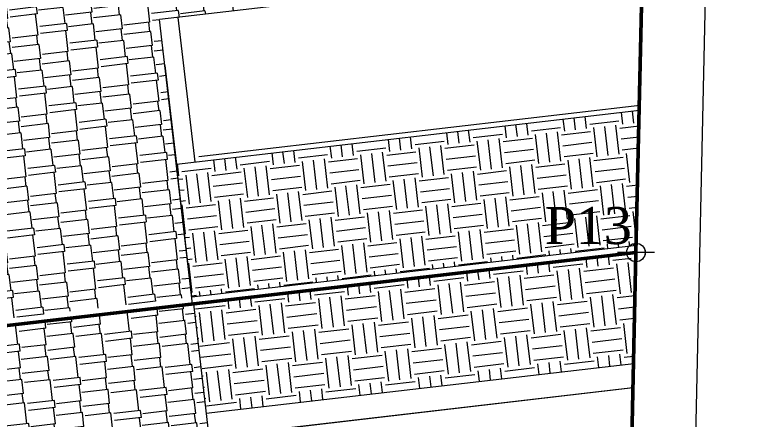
# Model space of a CAD drawing. Header units: metres. Extents: x 2 to 659295185, y -28 to 1124222152.
# Drawn here: x 658243.69 to 658251.57, y 1124138.82 to 1124143.2 of the extents above; entities that cross this region are included whole.
import ezdxf

# ---------------------------------------------------------------- set-up
doc = ezdxf.new("R2010")
doc.units = ezdxf.units.M
doc.header["$MEASUREMENT"] = 0
doc.layers.add('DPIC_Brocal', color=7, linetype='CONTINUOUS', lineweight=13)
doc.layers.add('DPIC_Poligonal P3', color=84, linetype='CONTINUOUS', lineweight=50)
for name, color, linetype, lineweight, true_color in [('DPIC_Poligonal', 7, 'CONTINUOUS', 60, 0xc3472d), ('DPIC_Poligonal General', 7, 'CONTINUOUS', 50, 0x008fc5), ('DPIC_Poligonal P2', 7, 'CONTINUOUS', 50, 0xcb6291)]:
    doc.layers.add(name, color=color, linetype=linetype, lineweight=lineweight, true_color=true_color)
doc.styles.add('ESTILO2', font='times.ttf')

# ---------------------------------------------------------------- blocks, each defined once
blk = doc.blocks.new('*U1466')
at = {"layer": 'DPIC_Poligonal P2', "linetype": 'Continuous', "lineweight": 9}
for p, q in [((1.3869, -0.0884), (1.3869, -0.4884)), ((1.5869, -0.2884), (1.1869, -0.2884))]:
    blk.add_line(p, q, dxfattribs=at)
blk.add_circle((1.3869, -0.2884), 0.1, dxfattribs=at)
at = {"layer": 'DPIC_Poligonal P2', "color": 18, "lineweight": 9, "insert": (0.4, 0), "char_height": 0.4, "attachment_point": 4, "style": 'ESTILO2'}
blk.add_mtext('P13', dxfattribs=at)
blk = doc.blocks.new('*U1469')
at = {"layer": 'DPIC_Poligonal P3', "linetype": 'Continuous', "lineweight": 9}
for p, q in [((1.3844, -0.0897), (1.3844, -0.4897)), ((1.5844, -0.2897), (1.1844, -0.2897))]:
    blk.add_line(p, q, dxfattribs=at)
blk.add_circle((1.3844, -0.2897), 0.1, dxfattribs=at)
at = {"layer": 'DPIC_Poligonal P3', "color": 18, "lineweight": 9, "insert": (0.4, 0), "char_height": 0.4, "attachment_point": 4, "style": 'ESTILO2'}
blk.add_mtext('P13', dxfattribs=at)

msp = doc.modelspace()

# ---------------------------------------------------------------- hatches: boundary and pattern name
at = {"layer": 'DPIC_Poligonal P2', "lineweight": 0}
h = msp.add_hatch(dxfattribs=at)
h.set_pattern_fill('AR-RSHKE', color=0, scale=0.001, angle=96.62621, style=0)
h.set_pattern_definition([(276.6262, (658238.83286, 1124147.28165), (-0.228025, -0.678545), [0.1524, -0.127, 0.1778, -0.0762, 0.2286, -0.1016]), (276.6262, (658238.83783, 1124147.1288), (-0.228025, -0.678545), [0.127, -0.4826, 0.1016, -0.1524]), (276.6262, (658238.90454, 1124146.8297), (-0.228025, -0.678545), [0.0762, -0.7874]), (186.6262, (658238.83286, 1124147.28165), (-0.327677, 0.1792865), [0.2921, -0.9271]), (186.6262, (658238.85045, 1124147.13027), (-0.327677, 0.1792865), [0.28575, -0.93345]), (186.6262, (658238.8651, 1124147.00412), (-0.327677, 0.1792865), [0.2667, -0.9525]), (186.6262, (658238.90454, 1124146.8297), (-0.327677, 0.1792865), [0.2921, -0.9271]), (186.6262, (658238.91334, 1124146.754), (-0.327677, 0.1792865), [0.2921, -0.9271]), (186.6262, (658238.9208, 1124146.52474), (-0.327677, 0.1792865), [0.2794, -0.9398])])
h.paths.add_polyline_path([(658245.3565, 1124140.1115), (658245.6048, 1124140.1404), (658245.2558, 1124143.1452), (658246.5968, 1124143.3009), (658246.1064, 1124147.5226), (658242.1304, 1124147.0607), (658242.0612, 1124147.6567), (658238.8329, 1124147.2816), (658239.7416, 1124139.4593)])
h.paths.add_polyline_path([(658240.4312, 1124143.065), (658240.3645, 1124143.639), (658240.8949, 1124143.4097)], flags=16)
h = msp.add_hatch(dxfattribs=at)
h.set_pattern_fill('EARTH', color=0, scale=0.05, angle=96.62621, style=0)
h.set_pattern_definition([(96.626208, (655973.1141, 1122361.77), (-0.352015936, 0.27874232), [0.3175, -0.3175]), (96.626208, (655972.99585, 1122361.75625), (-0.352015936, 0.27874232), [0.3175, -0.3175]), (96.626208, (655972.87758, 1122361.7425), (-0.352015936, 0.27874232), [0.3175, -0.3175]), (186.626208, (655972.83358, 1122361.77735), (-0.27874232, -0.352015936), [0.3175, -0.3175]), (186.626208, (655972.81984, 1122361.89562), (-0.27874232, -0.352015936), [0.3175, -0.3175]), (186.626208, (655972.8061, 1122362.0139), (-0.27874232, -0.352015936), [0.3175, -0.3175])])
h.paths.add_polyline_path([(658250.4535, 1124142.1634), (658245.4375, 1124141.5807), (658245.6048, 1124140.1404), (658250.4209, 1124140.6985)])
at = {"layer": 'DPIC_Poligonal P3', "lineweight": 0}
h = msp.add_hatch(dxfattribs=at)
h.set_pattern_fill('EARTH', color=256, scale=1.3, angle=96.62621, style=0)
h.set_pattern_definition([(96.626207972, (1185.0127, 661.3035), (-0.36033127329, 0.28532678369), [0.325, -0.325]), (96.626207972, (1184.89165, 661.28945), (-0.36033127329, 0.28532678369), [0.325, -0.325]), (96.626207972, (1184.7706, 661.27538), (-0.36033127329, 0.28532678369), [0.325, -0.325]), (186.626207972, (1184.72555, 661.31105), (-0.28532678369, -0.36033127329), [0.325, -0.325]), (186.626207972, (1184.7115, 661.4321), (-0.28532678369, -0.36033127329), [0.325, -0.325]), (186.626207972, (1184.69742, 661.55317), (-0.28532678369, -0.36033127329), [0.325, -0.325])])
h.paths.add_polyline_path([(658250.41, 1124140.5485, -0.231491), (658250.2928, 1124140.6089), (658245.6219, 1124140.0663), (658245.6277, 1124140.0167), (658245.7593, 1124138.8842), (658250.3856, 1124139.4223)])
h = msp.add_hatch(dxfattribs=at)
h.set_pattern_fill('AR-RSHKE', color=256, scale=0.001, angle=96.62621, style=0)
h.set_pattern_definition([(96.6262, (658240.66736, 1124131.5628), (-0.377503, 0.608202), [0.1524, -0.127, 0.1778, -0.0762, 0.2286, -0.1016]), (96.6262, (658240.63716, 1124131.71273), (-0.377503, 0.608202), [0.127, -0.4826, 0.1016, -0.1524]), (96.6262, (658240.63353, 1124132.01915), (-0.377503, 0.608202), [0.0762, -0.7874]), (186.6262, (658240.66736, 1124131.5628), (-0.277851, -0.249629), [0.2921, -0.9271]), (186.6262, (658240.64978, 1124131.7142), (-0.277851, -0.249629), [0.28575, -0.93345]), (186.6262, (658240.63512, 1124131.84034), (-0.277851, -0.249629), [0.2667, -0.9525]), (186.6262, (658240.63353, 1124132.01915), (-0.277851, -0.249629), [0.2921, -0.9271]), (186.6262, (658240.62474, 1124132.09484), (-0.277851, -0.249629), [0.2921, -0.9271]), (186.6262, (658240.57944, 1124132.31972), (-0.277851, -0.249629), [0.2794, -0.9398])])
h.paths.add_polyline_path([(658239.7587, 1124139.3852), (658240.6674, 1124131.5628), (658243.8957, 1124131.9378), (658243.8264, 1124132.5338), (658247.8024, 1124132.9957), (658247.312, 1124137.2173), (658245.971, 1124137.0615), (658245.6219, 1124140.0663), (658245.3736, 1124140.0375)])
h.paths.add_polyline_path([(658241.7869, 1124135.8043), (658241.3231, 1124135.4596), (658241.2565, 1124136.0336)], flags=16)

# ---------------------------------------------------------------- linework, layer by layer
at = {"layer": 'DPIC_Brocal', "lineweight": 5}
msp.add_line((658250.4534, 1124111.2503), (658251.5665, 1124161.4158), dxfattribs=at)
at = {"layer": 'DPIC_Poligonal', "lineweight": 9}
for points in [[(658229.315, 1124148.2016), (658250.6436, 1124150.6793), (658250.4134, 1124140.6235), (658230.1161, 1124138.2656)], [(658230.1161, 1124138.2656), (658250.4134, 1124140.6235), (658250.1985, 1124130.6823), (658230.9083, 1124128.4414)]]:
    msp.add_lwpolyline(points, close=True, dxfattribs=at)
at = {"layer": 'DPIC_Poligonal General'}
for points in [[(658229.315, 1124148.2015), (658250.6436, 1124150.6792), (658250.4134, 1124140.6234), (658230.1162, 1124138.2655)], [(658230.1162, 1124138.2655), (658250.4134, 1124140.6234), (658250.1986, 1124130.6822), (658230.9083, 1124128.4413)]]:
    msp.add_lwpolyline(points, close=True, dxfattribs=at)
at = {"layer": 'DPIC_Poligonal P2', "color": 0, "lineweight": 9}
for p, q in [((658245.6135, 1124140.0659), (658245.2558, 1124143.1452)), ((658245.4545, 1124143.1682), (658245.6362, 1124141.6038))]:
    msp.add_line(p, q, dxfattribs=at)
at = {"layer": 'DPIC_Poligonal P2', "color": 0}
msp.add_lwpolyline([(658229.315, 1124148.2016), (658250.6436, 1124150.6793), (658250.4134, 1124140.6235), (658230.1161, 1124138.2656)], close=True, dxfattribs=at)
at = {"layer": 'DPIC_Poligonal P2', "color": 0, "lineweight": 9}
for points in [[(658242.0612, 1124147.6567), (658242.1304, 1124147.0607), (658246.1064, 1124147.5226), (658246.5968, 1124143.3009), (658245.2558, 1124143.1452), (658245.2558, 1124143.1452)], [(658250.4209, 1124140.6985), (658245.6048, 1124140.1404), (658245.6048, 1124140.1404), (658245.6048, 1124140.1404), (658245.6048, 1124140.1404), (658245.6048, 1124140.1404), (658245.4375, 1124141.5807), (658245.4009, 1124141.8963), (658245.3726, 1124142.1399), (658245.3448, 1124142.3794), (658245.3236, 1124142.5618), (658245.3135, 1124142.6485), (658245.3135, 1124142.6485), (658245.3135, 1124142.6485), (658245.3135, 1124142.6485), (658245.4375, 1124141.5807), (658250.4535, 1124142.1634)], [(658250.4546, 1124142.2138), (658245.6801, 1124141.6592)]]:
    msp.add_lwpolyline(points, dxfattribs=at)
at = {"layer": 'DPIC_Poligonal P3', "lineweight": 13}
msp.add_line((658235.7854, 1124138.9236), (658245.3736, 1124140.0375), dxfattribs=at)
at = {"layer": 'DPIC_Poligonal P3', "lineweight": 9}
for p, q in [((658245.7593, 1124138.8842), (658250.3908, 1124139.4229)), ((658245.7893, 1124138.626), (658250.3849, 1124139.1607))]:
    msp.add_line(p, q, dxfattribs=at)
at = {"layer": 'DPIC_Poligonal P3'}
msp.add_lwpolyline([(658230.1161, 1124138.2656), (658250.4134, 1124140.6235), (658250.1985, 1124130.6823), (658230.9083, 1124128.4414)], close=True, dxfattribs=at)
at = {"layer": 'DPIC_Poligonal P3', "lineweight": 13}
msp.add_lwpolyline([(658250.4174, 1124140.6234), (658245.6219, 1124140.0663), (658245.6219, 1124140.0663), (658245.6219, 1124140.0663), (658245.6219, 1124140.0663), (658245.6219, 1124140.0663), (658245.7893, 1124138.626), (658245.8259, 1124138.3104), (658245.8542, 1124138.0668), (658245.882, 1124137.8273), (658245.9032, 1124137.6449), (658245.9133, 1124137.5582), (658245.9133, 1124137.5582), (658245.9133, 1124137.5582), (658245.9133, 1124137.5582), (658245.7893, 1124138.626), (658250.3794, 1124139.16)], dxfattribs=at)

# ---------------------------------------------------------------- block references
at = {"layer": 'DPIC_Poligonal P2', "lineweight": 9}
msp.add_blockref('*U1466', (658249.0265, 1124140.9119), dxfattribs=at)
at = {"layer": 'DPIC_Poligonal P3', "lineweight": 9}
msp.add_blockref('*U1469', (658249.0291, 1124140.9132), dxfattribs=at)

doc.saveas('drawing.dxf')
